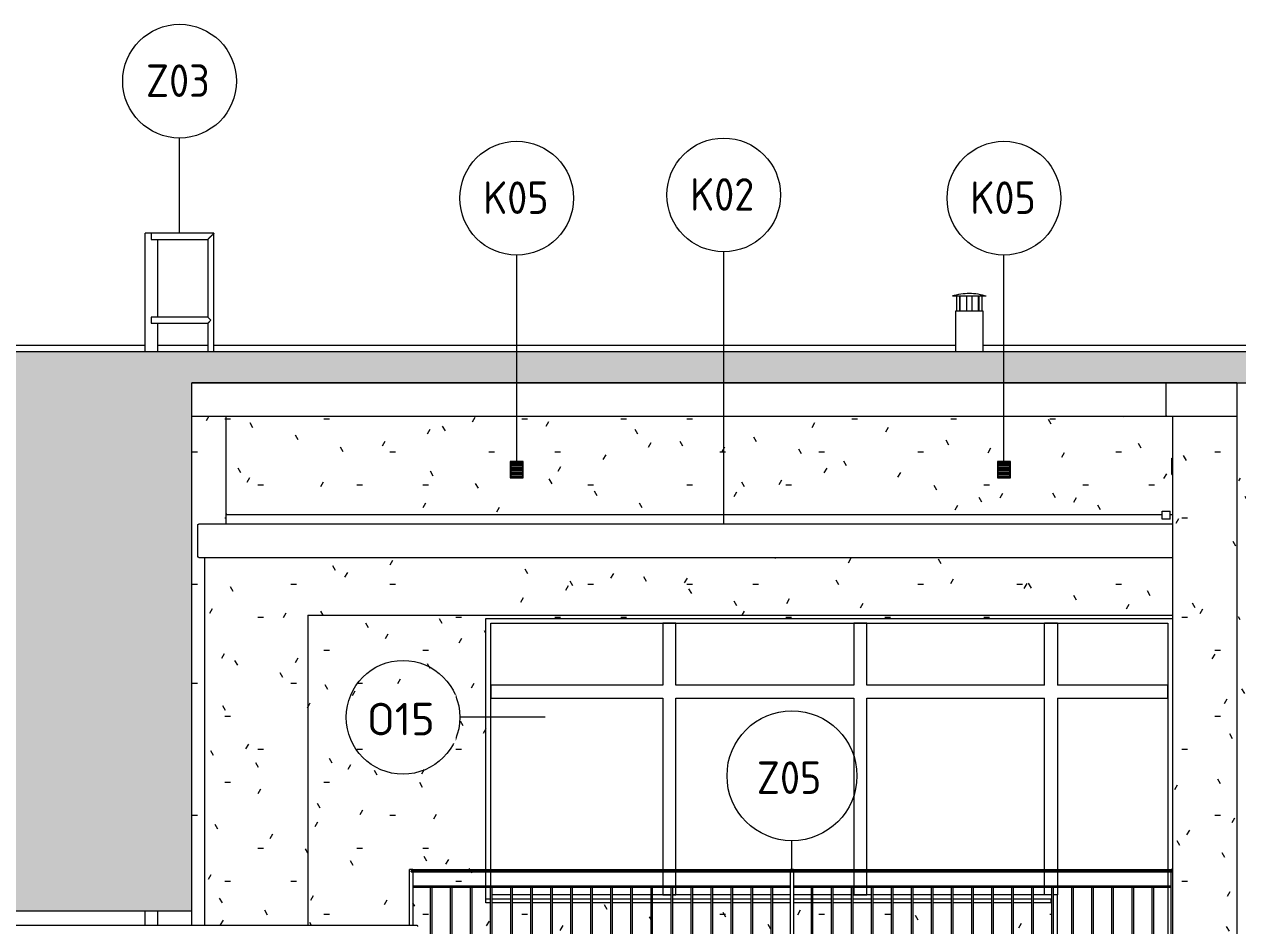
# Model space of a CAD drawing. Header units: millimetres. Extents: x -17526 to 472153, y -45352 to 20466.
# Drawn here: x 374697 to 382169, y 6229 to 11776 of the extents above; entities that cross this region are included whole.
import ezdxf

# ---------------------------------------------------------------- set-up
doc = ezdxf.new("R2010")
doc.units = ezdxf.units.MM
for name, color, linetype, lineweight in [('A-DETL-GENF', 92, 'Continuous', 9), ('A-DETL-THIN', 151, 'Continuous', 9), ('A-FLOR', 192, 'Continuous', 9), ('A-FLOR-HRAL', 11, 'Continuous', 9), ('A-FLOR-HRAL-IDEN', 2, 'Continuous', 9), ('A-GENM', 13, 'Continuous', 9), ('A-GLAZ', 151, 'Continuous', 9), ('A-GLAZ-IDEN', 152, 'Continuous', 9), ('A-ROOF-IDEN', 132, 'Continuous', 9), ('A-ROOF-OTLN', 132, 'Continuous', 9), ('A-WALL', 113, 'Continuous', 9), ('A-WALL-PATT', 111, 'Continuous', 9), ('E-POWR-CNDT', 130, 'Continuous', 9), ('M-EQPM', 50, 'Continuous', 9), ('M-EQPM-IDEN', 50, 'Continuous', 9), ('M-HVAC-CDFF', 50, 'Continuous', 9), ('Q-SPCQ', 91, 'Continuous', 9), ('Q-SPCQ-IDEN', 132, 'Continuous', 9)]:
    doc.layers.add(name, color=color, linetype=linetype, lineweight=lineweight)
doc.styles.add('ISOCPEUR', font='isocpeur.ttf', dxfattribs={"width": 0.9, "height": 200})
doc.styles.add('ISOCPEUR_2', font='isocpeur.ttf', dxfattribs={"height": 200})
pattern_1 = [(0, (337933.75, 0), (812.8, 203.2), [33.528, -576.072, 33.528, -576.072, -3251.2]), (0, (337933.75, 0), (812.8, 203.2), [-1219.2, 33.528, -1185.672, 33.528, -576.072, -1422.4]), (0, (337933.75, 0), (812.8, 203.2), [-3048, 33.528, -372.872, 33.528, -982.472]), (120, (338238.55, 101.6), (-582.3764, 602.30545), [33.528, -576.072, 33.528, -3827.272]), (120, (338238.55, 101.6), (-582.3764, 602.30545), [-643.128, -576.072, 33.528, -1185.672, -2032]), (120, (338238.55, 101.6), (-582.3764, 602.30545), [-2438.4, 33.528, -576.072, 33.528, -1388.872]), (120, (338238.55, 101.6), (-582.3764, 602.30545), [-3081.528, -372.872, 33.528, -982.472]), (240, (338340.15, 508), (-230.4236, -805.50545), [33.528, -576.072, 33.528, -576.072, -3251.2]), (240, (338340.15, 508), (-230.4236, -805.50545), [-1219.2, 33.528, -1185.672, 33.528, -576.072, -1422.4]), (240, (338340.15, 508), (-230.4236, -805.50545), [-3048, 33.528, -372.872, 33.528, -982.472])]

# ---------------------------------------------------------------- blocks, each defined once
blk = doc.blocks.new('OKNO_4k_nadsvetlik_dveře - OKNO_4k_nadsvetlik_dveře_4330 x 1830-1978427-J-Nový')
at = {"layer": 'A-GLAZ', "color": 11}
for p, q in [((18194.5, 6572.4), (18194.5, 8090)), ((18194.5, 8090), (22364.5, 8090)), ((19254.5, 8090), (19254.5, 7710)), ((19334.5, 8090), (19254.5, 8090)), ((19334.5, 7710), (19334.5, 8090)), ((20429.5, 8090), (20429.5, 7710)), ((20509.5, 8090), (20429.5, 8090)), ((20509.5, 7710), (20509.5, 8090)), ((21604.5, 7710), (21604.5, 8090)), ((21684.5, 8090), (21604.5, 8090)), ((21684.5, 8090), (21684.5, 7710)), ((22364.5, 8090), (22364.5, 6572.5)), ((19254.5, 7710), (18194.5, 7710)), ((18194.5, 7710), (18194.5, 7630)), ((20429.5, 7710), (19334.5, 7710)), ((21604.5, 7710), (20509.5, 7710)), ((22364.5, 7710), (21684.5, 7710)), ((22364.5, 7630), (22364.5, 7710)), ((18194.5, 7630), (19254.5, 7630)), ((19254.5, 7630), (19254.5, 6572.5)), ((19334.5, 6572.5), (19334.5, 7630)), ((19334.5, 7630), (20429.5, 7630)), ((20429.5, 7630), (20429.5, 6572.5)), ((20509.5, 6572.5), (20509.5, 7630)), ((20509.5, 7630), (21604.5, 7630)), ((21604.5, 6572.5), (21604.5, 7630)), ((21684.5, 7630), (21684.5, 6572.5)), ((21684.5, 7630), (22364.5, 7630)), ((18194.5, 6475), (18194.5, 6560)), ((19254.5, 6560), (19254.5, 6475)), ((19334.5, 6475), (19334.5, 6560)), ((20429.5, 6560), (20429.5, 6475)), ((20509.5, 6475), (20509.5, 6560)), ((21604.5, 6475), (21604.5, 6560)), ((21684.5, 6560), (21684.5, 6475)), ((22364.5, 6560), (22364.5, 6475)), ((19254.5, 6467), (19254.5, 6420)), ((19334.5, 6420), (19334.5, 6467)), ((20429.5, 6467), (20429.5, 6420)), ((20509.5, 6420), (20509.5, 6467)), ((21604.5, 6420), (21604.5, 6467)), ((21684.5, 6467), (21684.5, 6420)), ((22364.5, 6467), (22364.5, 5625)), ((18317.6, 6420), (18202.1, 6420)), ((18441, 6420), (18325.6, 6420)), ((18564.4, 6420), (18449, 6420)), ((18687.8, 6420), (18572.4, 6420)), ((18811.2, 6420), (18695.8, 6420)), ((18934.7, 6420), (18819.2, 6420)), ((19058.1, 6420), (18942.7, 6420)), ((19181.5, 6420), (19066.1, 6420)), ((19304.9, 6420), (19189.5, 6420)), ((19254.5, 6420), (19304.9, 6420)), ((19428.4, 6420), (19312.9, 6420)), ((19312.9, 6420), (19334.5, 6420)), ((19551.8, 6420), (19436.4, 6420)), ((19675.2, 6420), (19559.8, 6420)), ((19798.6, 6420), (19683.2, 6420)), ((19922, 6420), (19806.6, 6420)), ((20039.5, 6420), (19930, 6420)), ((20168.9, 6420), (20059.5, 6420)), ((20292.3, 6420), (20176.9, 6420)), ((20415.7, 6420), (20300.3, 6420)), ((20539.2, 6420), (20423.7, 6420)), ((20429.5, 6420), (20509.5, 6420)), ((20662.6, 6420), (20547.2, 6420)), ((20786, 6420), (20670.6, 6420)), ((20909.4, 6420), (20794, 6420)), ((21032.8, 6420), (20917.4, 6420)), ((21156.3, 6420), (21040.8, 6420)), ((21279.7, 6420), (21164.3, 6420)), ((21403.1, 6420), (21287.7, 6420)), ((21526.5, 6420), (21411.1, 6420)), ((21650, 6420), (21534.5, 6420)), ((21650, 6420), (21604.5, 6420)), ((21684.5, 6420), (21658, 6420)), ((21684.5, 6420), (21658, 6420)), ((21684.5, 5625), (21684.5, 6420))]:
    blk.add_line(p, q, dxfattribs=at)
blk = doc.blocks.new('parapet_ext 2 - parapet_ext-1593307-J-Nový')
at = {"layer": 'A-GENM', "color": 11}
for p, q in [((18164.5, 6370), (18164.5, 6392)), ((18194.1, 6392), (18164.5, 6392)), ((18194.1, 6370), (18164.5, 6370)), ((18317.6, 6392), (18202.1, 6392)), ((18317.6, 6370), (18202.1, 6370)), ((18441, 6392), (18325.6, 6392)), ((18441, 6370), (18325.6, 6370)), ((18564.4, 6392), (18449, 6392)), ((18564.4, 6370), (18449, 6370)), ((18687.8, 6392), (18572.4, 6392)), ((18687.8, 6370), (18572.4, 6370)), ((18811.2, 6392), (18695.8, 6392)), ((18811.2, 6370), (18695.8, 6370)), ((18934.7, 6392), (18819.2, 6392)), ((18934.7, 6370), (18819.2, 6370)), ((19058.1, 6392), (18942.7, 6392)), ((19058.1, 6370), (18942.7, 6370)), ((19181.5, 6392), (19066.1, 6392)), ((19181.5, 6370), (19066.1, 6370)), ((19304.9, 6392), (19189.5, 6392)), ((19304.9, 6370), (19189.5, 6370)), ((19428.4, 6392), (19312.9, 6392)), ((19428.4, 6370), (19312.9, 6370)), ((19551.8, 6392), (19436.4, 6392)), ((19551.8, 6370), (19436.4, 6370)), ((19675.2, 6392), (19559.8, 6392)), ((19675.2, 6370), (19559.8, 6370)), ((19798.6, 6392), (19683.2, 6392)), ((19798.6, 6370), (19683.2, 6370)), ((19922, 6392), (19806.6, 6392)), ((19922, 6370), (19806.6, 6370)), ((20039.5, 6392), (19930, 6392)), ((20039.5, 6370), (19930, 6370)), ((20168.9, 6392), (20059.5, 6392)), ((20168.9, 6370), (20059.5, 6370)), ((20292.3, 6392), (20176.9, 6392)), ((20292.3, 6370), (20176.9, 6370)), ((20415.7, 6392), (20300.3, 6392)), ((20415.7, 6370), (20300.3, 6370)), ((20539.2, 6392), (20423.7, 6392)), ((20539.2, 6370), (20423.7, 6370)), ((20662.6, 6392), (20547.2, 6392)), ((20662.6, 6370), (20547.2, 6370)), ((20786, 6392), (20670.6, 6392)), ((20786, 6370), (20670.6, 6370)), ((20909.4, 6392), (20794, 6392)), ((20909.4, 6370), (20794, 6370)), ((21032.8, 6392), (20917.4, 6392)), ((21032.8, 6370), (20917.4, 6370)), ((21156.3, 6392), (21040.8, 6392)), ((21156.3, 6370), (21040.8, 6370)), ((21279.7, 6392), (21164.3, 6392)), ((21279.7, 6370), (21164.3, 6370)), ((21403.1, 6392), (21287.7, 6392)), ((21403.1, 6370), (21287.7, 6370)), ((21526.5, 6392), (21411.1, 6392)), ((21526.5, 6370), (21411.1, 6370)), ((21644.5, 6392), (21534.5, 6392)), ((21644.5, 6370), (21534.5, 6370)), ((21644.5, 6392), (21644.5, 6370))]:
    blk.add_line(p, q, dxfattribs=at)
blk = doc.blocks.new('Zábradlí - 8mm-1435479-J-Nový')
at = {"layer": 'A-FLOR-HRAL'}
for p, q in [((65788, 5062), (65788, 4220)), ((65796, 4220), (65796, 5062))]:
    blk.add_line(p, q, dxfattribs=at)
blk = doc.blocks.new('Zábradlí - 20 x 50mm-1435477-J-Nový')
at = {"layer": 'A-FLOR-HRAL'}
for p, q in [((63903, 5170), (63903, 3970)), ((63903, 5170), (63923, 5170)), ((63923, 3970), (63923, 5170)), ((63923, 3970), (63903, 3970))]:
    blk.add_line(p, q, dxfattribs=at)
blk = doc.blocks.new('Zábradlí - 20 x 50mm-V224-J-Nový')
at = {"layer": 'A-FLOR-HRAL'}
for p, q in [((17714.5, 6575), (17694.5, 6575)), ((17694.5, 6229.6), (17694.5, 6575)), ((17714.5, 6575), (17714.5, 6229.6)), ((17714.5, 6025.8), (17714.5, 5375)), ((17704.5, 5375), (17714.5, 5375))]:
    blk.add_line(p, q, dxfattribs=at)
blk = doc.blocks.new('Zábradlí - 20 x 50mm-V225-J-Nový')
at = {"layer": 'A-FLOR-HRAL'}
for p, q in [((22394.5, 6575), (22384.5, 6575)), ((22384.5, 5375), (22384.5, 6575)), ((22384.5, 5375), (22394.5, 5375))]:
    blk.add_line(p, q, dxfattribs=at)
blk = doc.blocks.new('Zábradlí - Zábradlí-1250062-J-Nový')
at = {"layer": 'A-FLOR-HRAL'}
for p, q in [((22394.5, 6572.5), (17704.5, 6572.5)), ((17704.5, 6560), (17704.5, 6567.5)), ((17704.5, 6567.5), (22394.5, 6567.5)), ((17704.5, 6560), (22394.5, 6560)), ((17714.5, 6475), (20039.5, 6475)), ((17714.5, 6467), (20039.5, 6467)), ((20059.5, 6475), (22384.5, 6475)), ((20059.5, 6467), (22384.5, 6467)), ((20039.5, 5625), (17714.5, 5625)), ((17714.5, 5617), (20039.5, 5617)), ((22384.5, 5625), (20059.5, 5625)), ((20059.5, 5617), (22384.5, 5617))]:
    blk.add_line(p, q, dxfattribs=at)
for name in ['Zábradlí - 20 x 50mm-V224-J-Nový', 'Zábradlí - 20 x 50mm-V225-J-Nový']:
    blk.add_blockref(name, (0, 0))
at = {"extrusion": (0, 0, -1), "zscale": -1}
for name, p in [('Zábradlí - 20 x 50mm-1435477-J-Nový', (-83962.5, 1405)), ('Zábradlí - 8mm-1435479-J-Nový', (-83619.9, 1405)), ('Zábradlí - 8mm-1435479-J-Nový', (-83743.3, 1405)), ('Zábradlí - 8mm-1435479-J-Nový', (-83866.7, 1405)), ('Zábradlí - 8mm-1435479-J-Nový', (-83990.1, 1405)), ('Zábradlí - 8mm-1435479-J-Nový', (-84113.6, 1405)), ('Zábradlí - 8mm-1435479-J-Nový', (-84237, 1405)), ('Zábradlí - 8mm-1435479-J-Nový', (-84360.4, 1405)), ('Zábradlí - 8mm-1435479-J-Nový', (-84483.8, 1405)), ('Zábradlí - 8mm-1435479-J-Nový', (-84607.2, 1405)), ('Zábradlí - 8mm-1435479-J-Nový', (-84730.7, 1405)), ('Zábradlí - 8mm-1435479-J-Nový', (-84854.1, 1405)), ('Zábradlí - 8mm-1435479-J-Nový', (-84977.5, 1405)), ('Zábradlí - 8mm-1435479-J-Nový', (-85100.9, 1405)), ('Zábradlí - 8mm-1435479-J-Nový', (-85224.4, 1405)), ('Zábradlí - 8mm-1435479-J-Nový', (-85347.8, 1405)), ('Zábradlí - 8mm-1435479-J-Nový', (-85471.2, 1405)), ('Zábradlí - 8mm-1435479-J-Nový', (-85594.6, 1405)), ('Zábradlí - 8mm-1435479-J-Nový', (-85718, 1405)), ('Zábradlí - 8mm-1435479-J-Nový', (-85964.9, 1405)), ('Zábradlí - 8mm-1435479-J-Nový', (-86088.3, 1405)), ('Zábradlí - 8mm-1435479-J-Nový', (-86211.7, 1405)), ('Zábradlí - 8mm-1435479-J-Nový', (-86335.1, 1405)), ('Zábradlí - 8mm-1435479-J-Nový', (-86458.6, 1405)), ('Zábradlí - 8mm-1435479-J-Nový', (-86582, 1405)), ('Zábradlí - 8mm-1435479-J-Nový', (-86705.4, 1405)), ('Zábradlí - 8mm-1435479-J-Nový', (-86828.8, 1405)), ('Zábradlí - 8mm-1435479-J-Nový', (-86952.3, 1405)), ('Zábradlí - 8mm-1435479-J-Nový', (-87075.7, 1405)), ('Zábradlí - 8mm-1435479-J-Nový', (-87199.1, 1405)), ('Zábradlí - 8mm-1435479-J-Nový', (-87322.5, 1405)), ('Zábradlí - 8mm-1435479-J-Nový', (-87445.9, 1405)), ('Zábradlí - 8mm-1435479-J-Nový', (-87569.4, 1405)), ('Zábradlí - 8mm-1435479-J-Nový', (-87692.8, 1405)), ('Zábradlí - 8mm-1435479-J-Nový', (-87816.2, 1405)), ('Zábradlí - 8mm-1435479-J-Nový', (-87939.6, 1405)), ('Zábradlí - 8mm-1435479-J-Nový', (-88063.1, 1405))]:
    blk.add_blockref(name, p, dxfattribs=at)
blk = doc.blocks.new('DPS_vetrání_nová - Typ 1-V227-J-Nový')
at = {"layer": 'M-EQPM', "color": 11}
for p, q in [((77226.6, 7686), (77226.6, 7786)), ((77226.6, 7786), (77231.6, 7786)), ((77226.6, 7686), (77231.6, 7686))]:
    blk.add_line(p, q, dxfattribs=at)
blk = doc.blocks.new('DPS_vetrání_nová - Typ 1-V234-J-Nový')
at = {"layer": 'M-EQPM', "color": 11}
for p, q in [((18314.5, 9086), (18314.5, 8986)), ((18394.5, 9086), (18314.5, 9086)), ((18319.5, 8991), (18319.5, 9081)), ((18319.5, 9081), (18389.5, 9081)), ((18319.5, 9076), (18389.5, 9076)), ((18319.5, 9067.1), (18389.5, 9067.1)), ((18319.5, 9058.2), (18389.5, 9058.2)), ((18319.5, 9049.3), (18389.5, 9049.3)), ((18389.5, 9081), (18389.5, 8991)), ((18394.5, 8986), (18394.5, 9086)), ((18314.5, 8986), (18394.5, 8986)), ((18319.5, 9040.4), (18389.5, 9040.4)), ((18319.5, 9031.6), (18389.5, 9031.6)), ((18319.5, 9022.7), (18389.5, 9022.7)), ((18319.5, 9013.8), (18389.5, 9013.8)), ((18319.5, 9004.9), (18389.5, 9004.9)), ((18319.5, 8996), (18389.5, 8996)), ((18389.5, 8991), (18319.5, 8991))]:
    blk.add_line(p, q, dxfattribs=at)
blk = doc.blocks.new('Žebřík - DPS_Žebřík ocelový střešní - Z03-2225721-J-Nový')
at = {"layer": 'Q-SPCQ', "color": 11}
for p, q in [((16066.4, 9760), (16066.4, 10490)), ((16104.5, 10490), (16066.4, 10490)), ((16490.2, 10490), (16104.5, 10490)), ((16104.5, 10490), (16104.5, 10451.9)), ((16490.2, 9760), (16490.2, 10490)), ((16104.5, 10451.9), (16452.1, 10451.9)), ((16142.6, 10451.9), (16142.6, 9974)), ((16452.1, 10451.9), (16452.1, 9974)), ((16452.1, 9974), (16104.5, 9974)), ((16104.5, 9974), (16104.5, 9955)), ((16104.5, 9955), (16104.5, 9936)), ((16104.5, 9936), (16452.1, 9936)), ((16142.6, 9936), (16142.6, 9760)), ((16452.1, 9936), (16452.1, 9760)), ((16066.4, 6229.6), (16066.4, 6320)), ((16142.6, 6320), (16142.6, 6229.6))]:
    blk.add_line(p, q, dxfattribs=at)
for points, knots in [([(16490.2, 10490), (16490.2, 10490), (16489.9, 10489.7), (16488.8, 10488.6), (16487.7, 10487.5), (16486.5, 10486.3), (16485.5, 10485.3), (16484.4, 10484.1), (16482.8, 10482.6), (16481.1, 10480.8), (16479.6, 10479.4), (16478.5, 10478.2), (16477.3, 10477.1), (16476.1, 10475.9), (16474.9, 10474.7), (16473.6, 10473.4), (16472.4, 10472.2), (16471.2, 10470.9), (16469.9, 10469.7), (16468.7, 10468.5), (16467.4, 10467.2), (16466.2, 10466), (16465, 10464.8), (16463.9, 10463.7), (16462.7, 10462.5), (16461.6, 10461.4), (16460.6, 10460.4), (16459.2, 10459), (16458, 10457.8), (16456.8, 10456.6), (16455.8, 10455.6), (16454.6, 10454.4), (16453.5, 10453.3), (16452.4, 10452.2), (16452.1, 10451.9), (16452.1, 10451.9)], [0, 0, 0, 0, 0.083333, 0.125, 0.166667, 0.208333, 0.229167, 0.25, 0.291667, 0.333333, 0.354167, 0.375, 0.395833, 0.416667, 0.4375, 0.458333, 0.479167, 0.5, 0.520833, 0.541667, 0.5625, 0.583333, 0.604167, 0.625, 0.645833, 0.666667, 0.6875, 0.708333, 0.75, 0.770833, 0.791667, 0.833333, 0.875, 0.916667, 1, 1, 1, 1]), ([(16471.2, 9955), (16469.9, 9956.2), (16467.5, 9958.7), (16464.5, 9961.7), (16462.5, 9963.7), (16461.3, 9964.8), (16460.5, 9965.7), (16459.7, 9966.5), (16458.9, 9967.3), (16458.1, 9968.1), (16457.3, 9968.8), (16456.6, 9969.5), (16455.9, 9970.2), (16455.3, 9970.9), (16454.7, 9971.5), (16454.1, 9972.1), (16453.6, 9972.6), (16453.2, 9973), (16452.8, 9973.4), (16452.5, 9973.7), (16452.2, 9974), (16452.1, 9974), (16452.1, 9974)], [0, 0, 0, 0, 0.142857, 0.285714, 0.357143, 0.392857, 0.428571, 0.464286, 0.5, 0.535714, 0.571429, 0.607143, 0.642857, 0.678571, 0.714286, 0.75, 0.785714, 0.821429, 0.857143, 0.892857, 0.928571, 1, 1, 1, 1]), ([(16452.1, 9936), (16452.1, 9936), (16452.2, 9936), (16452.5, 9936.3), (16452.8, 9936.6), (16453.2, 9937), (16453.6, 9937.4), (16454.1, 9937.9), (16454.7, 9938.5), (16455.3, 9939.1), (16455.9, 9939.8), (16456.6, 9940.5), (16457.3, 9941.2), (16458.1, 9941.9), (16459.1, 9943), (16460.2, 9944), (16461.3, 9945.2), (16462.5, 9946.3), (16464.5, 9948.3), (16467.5, 9951.3), (16469.9, 9953.8), (16471.2, 9955)], [0, 0, 0, 0, 0.071429, 0.107143, 0.142857, 0.178571, 0.214286, 0.25, 0.285714, 0.321429, 0.357143, 0.392857, 0.428571, 0.464286, 0.5, 0.571429, 0.607143, 0.642857, 0.714286, 0.857143, 1, 1, 1, 1])]:
    blk.add_open_spline(points, degree=3, knots=knots, dxfattribs=at)
blk = doc.blocks.new('Komín3 - Komín3-1950367-J-Nový')
at = {"layer": 'M-HVAC-CDFF'}
for p, q in [((21037.7, 10104.3), (21245.4, 10104.3)), ((21065.3, 10010), (21065.3, 10104.3)), ((21080.3, 10104.3), (21080.3, 10010)), ((21084.6, 10010), (21084.6, 10104.3)), ((21126.5, 10010), (21126.5, 10104.3)), ((21156.5, 10104.3), (21156.5, 10010)), ((21198.4, 10010), (21198.4, 10104.3)), ((21202.8, 10010), (21202.8, 10104.3)), ((21217.8, 10104.3), (21217.8, 10010)), ((21056.5, 10010), (21056.5, 9760)), ((21226.5, 10010), (21056.5, 10010)), ((21226.5, 9760), (21226.5, 10010))]:
    blk.add_line(p, q, dxfattribs=at)
at = {"layer": 'M-HVAC-CDFF', "flags": 128}
for points in [[(21037.7, 10104.3), (21050.4, 10108.2), (21063.3, 10111.6), (21076.4, 10114.5), (21089.5, 10116.8), (21102.7, 10118.6), (21116, 10119.9), (21129.3, 10120.7), (21141.5, 10120.9)], [(21141.5, 10120.9), (21154.9, 10120.6), (21168.2, 10119.8), (21181.5, 10118.5), (21194.7, 10116.6), (21207.8, 10114.2), (21220.9, 10111.3), (21233.8, 10107.9), (21245.4, 10104.3)]]:
    blk.add_lwpolyline(points, dxfattribs=at)
blk = doc.blocks.new('BP_ZÁSTUPNÝ PRVEK - BP_ZÁSTUPNÝ PRVEK - OV4-V243-J-Nový')
at = {"layer": 'A-GENM', "color": 11}
for p, q in [((41744.1, 8550), (41794.1, 8550)), ((41744.1, 8500), (41744.1, 8550)), ((41794.1, 8500), (41794.1, 8550)), ((41794.1, 8500), (41744.1, 8500))]:
    blk.add_line(p, q, dxfattribs=at)
blk = doc.blocks.new('Popiska mechanické zařízení - Popiska okna_Bublina-1428144-J-Nový')
at = {"layer": 'M-EQPM-IDEN'}
blk.add_circle((55389.6, 9406), 350, dxfattribs=at)
blk = doc.blocks.new('Popis parapetu1 - Záchytný systém-1408882-J-Nový')
at = {"layer": 'A-FLOR-HRAL-IDEN'}
blk.add_circle((20049.5, 7151.9), 400, dxfattribs=at)
blk = doc.blocks.new('Popiska speciální vybavení - Popiska okna_Bublina-1426311-J-Nový')
at = {"layer": 'Q-SPCQ-IDEN'}
blk.add_circle((53207.2, 10648.8), 350, dxfattribs=at)
blk = doc.blocks.new('Popiska zakončení střešního pláště - Popiska okna_Bublina-1463073-J-Nový')
at = {"layer": 'A-ROOF-IDEN'}
blk.add_circle((74230.7, 10540), 350, dxfattribs=at)
blk = doc.blocks.new('Popisek okna_oznaceni - Popisek okna_oznaceni-1865439-J-Nový')
at = {"layer": 'A-GLAZ-IDEN'}
blk.add_circle((17654.5, 7511.7), 350, dxfattribs=at)

msp = doc.modelspace()

# ---------------------------------------------------------------- hatches: boundary and pattern name
at = {"layer": 'A-DETL-GENF'}
msp.add_hatch(color=9, dxfattribs=at).paths.add_polyline_path([(369961.6, 6320), (375729, 6320), (375729, 9570), (388763, 9570), (388763, 9760), (369961.6, 9760), (369961.6, 6405.2)])
at = {"layer": 'A-WALL-PATT'}
h = msp.add_hatch(dxfattribs=at)
h.set_pattern_fill('FP_135', color=11, style=0, pattern_type=2)
h.set_pattern_definition(pattern_1)
h.paths.add_polyline_path([(375737.1, 6229.8), (375807, 6229.8), (375807, 8495.6), (375768, 8496.4), (375765.8, 8498.6), (375765, 8501.6), (375765.8, 8696.8), (375768, 8699), (375771.5, 8699.8), (375937, 8699.8), (375937, 9365.6), (375729, 9365.6), (375729, 6229.8)])
h = msp.add_hatch(dxfattribs=at)
h.set_pattern_fill('FP_135', color=11, style=0, pattern_type=2)
h.set_pattern_definition(pattern_1)
h.paths.add_polyline_path([(377109, 5320), (377109, 5530), (379414, 5530), (379414, 5617), (377089, 5617), (377089, 5375), (377079, 5375), (377079, 5320), (377099.3, 5320)])
h.paths.add_polyline_path([(381761.5, 5320), (381769, 5320), (381769, 5375), (381761.5, 5375), (381761.5, 5322.2)])
h.paths.add_polyline_path([(380161.6, 5530), (381759, 5530), (381759, 5540), (381029, 5540), (381029, 5617), (379434, 5617), (379434, 5530), (379942.9, 5530)])
h.paths.add_polyline_path([(380530.8, 5625), (380530.8, 6370), (380415.4, 6370), (380415.4, 5625)])
h.paths.add_polyline_path([(380380.4, 5625), (380407.4, 5625), (380407.4, 6370), (380292, 6370), (380292, 5625)])
h.paths.add_polyline_path([(379921.7, 5625), (380037.1, 5625), (380037.1, 6370), (379921.7, 6370), (379921.7, 5809.7)])
h.paths.add_polyline_path([(379798.3, 5625), (379913.7, 5625), (379913.7, 6370), (379798.3, 6370), (379798.3, 5839.8)])
h.paths.add_polyline_path([(379674.9, 5625), (379790.3, 5625), (379790.3, 6370), (379674.9, 6370), (379674.9, 5869.8)])
h.paths.add_polyline_path([(379551.4, 5625), (379666.9, 5625), (379666.9, 6370), (379551.4, 6370), (379551.4, 5899.9)])
h.paths.add_polyline_path([(379505.4, 5625), (379543.4, 5625), (379543.4, 6370), (379434, 6370), (379434, 5625)])
h.paths.add_polyline_path([(380538.8, 5625), (380654.2, 5625), (380654.2, 6370), (380538.8, 6370), (380538.8, 5659.4)])
h.paths.add_polyline_path([(380662.2, 5625), (380777.7, 5625), (380777.7, 6370), (380662.2, 6370), (380662.2, 5629.3)])
h.paths.add_polyline_path([(377700.1, 5625), (377815.5, 5625), (377815.5, 6370), (377700.1, 6370), (377700.1, 6106.2)])
h.paths.add_polyline_path([(377576.7, 5625), (377692.1, 5625), (377692.1, 6370), (377576.7, 6370), (377576.7, 6106.2)])
h.paths.add_polyline_path([(377453.3, 5625), (377568.7, 5625), (377568.7, 6370), (377539, 6370), (377539, 6467), (377453.3, 6467), (377453.3, 6106.2)])
h.paths.add_polyline_path([(377329.8, 5625), (377445.3, 5625), (377445.3, 6467), (377329.8, 6467), (377329.8, 6054.9)])
h.paths.add_polyline_path([(377318.1, 5625), (377321.8, 5625), (377321.8, 6467), (377206.4, 6467), (377206.4, 5625)])
h.paths.add_polyline_path([(380284, 5625), (380284, 6370), (380168.6, 6370), (380168.6, 5625)])
h.paths.add_polyline_path([(380785.7, 5625), (380901.1, 5625), (380901.1, 6370), (380785.7, 6370), (380785.7, 5657.8)])
h.paths.add_polyline_path([(378070.4, 5625), (378185.8, 5625), (378185.8, 6370), (378070.4, 6370), (378070.4, 6106.2)])
h.paths.add_polyline_path([(377947, 5625), (378062.4, 5625), (378062.4, 6370), (377947, 6370), (377947, 6106.2)])
h.paths.add_polyline_path([(377823.5, 5625), (377939, 5625), (377939, 6370), (377823.5, 6370), (377823.5, 6106.2)])
h.paths.add_polyline_path([(377109, 5625), (377198.4, 5625), (377198.4, 6467), (377089, 6467), (377089, 6229.8), (377118, 6229), (377120.2, 6226.8), (377121, 6223.8), (377120.2, 6028.6), (377118, 6026.4), (377114.3, 6025.6), (377089, 6025.6), (377089, 5625)])
h.paths.add_polyline_path([(379414, 5625), (379414, 6370), (379304.6, 6370), (379304.6, 5625)])
h.paths.add_polyline_path([(379181.2, 5625), (379296.6, 5625), (379296.6, 6370), (379181.2, 6370), (379181.2, 5657.8)])
h.paths.add_polyline_path([(379067.9, 5625), (379173.2, 5625), (379173.2, 6370), (379057.8, 6370), (379057.8, 5625)])
h.paths.add_polyline_path([(380909.1, 5625), (381024.5, 5625), (381024.5, 6390), (381019, 6390), (381019, 6370), (380909.1, 6370), (380909.1, 5657.8)])
h.paths.add_polyline_path([(380160.6, 5625), (380160.6, 6370), (380045.1, 6370), (380045.1, 5625)])
h.paths.add_polyline_path([(378926.3, 5625), (378926.3, 6370), (378810.9, 6370), (378810.9, 5625), (378849.2, 5625)])
h.paths.add_polyline_path([(379049.8, 5625), (379049.8, 6370), (378934.3, 6370), (378934.3, 5625)])
h.paths.add_polyline_path([(378679.5, 5625), (378679.5, 6370), (378564.1, 6370), (378564.1, 5625), (378630.5, 5625)])
h.paths.add_polyline_path([(378802.9, 5625), (378802.9, 6370), (378687.5, 6370), (378687.5, 5625)])
h.paths.add_polyline_path([(378309.2, 5625), (378309.2, 6370), (378193.8, 6370), (378193.8, 5625)])
h.paths.add_polyline_path([(378440.6, 5625), (378556.1, 5625), (378556.1, 6370), (378440.6, 6370), (378440.6, 5807.3)])
h.paths.add_polyline_path([(378317.2, 5625), (378432.6, 5625), (378432.6, 6370), (378317.2, 6370), (378317.2, 5807.3)])
h.paths.add_polyline_path([(376443.1, 6229.8), (377069, 6229.8), (377069, 6575), (377089, 6575), (377089, 6572.5), (377539, 6572.5), (377539, 8120), (381769, 8120), (381769, 8140), (376442, 8140), (376442, 6229.8)])
h.paths.add_polyline_path([(377539, 6475), (377539, 6560), (377089, 6560), (377089, 6475), (377536.8, 6475)])
h.paths.add_polyline_path([(377318.1, 8760), (381703.7, 8760), (381703.7, 8780), (381753.7, 8780), (381753.7, 8760), (381769, 8760), (381769, 9006), (381764, 9006), (381764, 9106), (381769, 9106), (381769, 9365.6), (375937, 9365.6), (375937, 8760), (377099.3, 8760)])
h.paths.add_polyline_path([(380748.1, 8986), (380689, 8986), (380689, 9086), (380769, 9086), (380769, 8986), (380750.3, 8986)])
h.paths.add_polyline_path([(377723.3, 8986), (377689, 8986), (377689, 9086), (377769, 9086), (377769, 8986), (377755.5, 8986)])
h = msp.add_hatch(dxfattribs=at)
h.set_pattern_fill('FP_135', color=11, style=0, pattern_type=2)
h.set_pattern_definition(pattern_1)
h.paths.add_polyline_path([(381911.5, 5510), (381977, 5510), (381977, 9365.6), (381769, 9365.6), (381769, 5510)])
h = msp.add_hatch(dxfattribs=at)
h.set_pattern_fill('FP_135', color=11, style=0, pattern_type=2)
h.set_pattern_definition(pattern_1)
h.paths.add_polyline_path([(381977, 2130), (382164, 2130), (382164, 9365.6), (381977, 9365.6), (381977, 2219.4)])
h.paths.add_polyline_path([(387948.1, 2130), (387948.1, 3130), (385763.3, 3130), (385763.3, 4800), (387948.1, 4800), (387948.1, 6320), (385828.1, 6320), (385828.1, 8090), (387948.1, 8090), (387948.1, 8695.6), (387909.2, 8696.4), (387907, 8698.6), (387906.2, 8701.6), (387907, 8896.8), (387909.2, 8899), (387912.7, 8899.8), (388078.1, 8899.8), (388078.1, 9365.6), (382174, 9365.6), (382174, 2130), (387817.3, 2130)])
h.paths.add_polyline_path([(382773.3, 3130), (382773.3, 4800), (385073.3, 4800), (385073.3, 3130), (382786.4, 3130)])
h.paths.add_polyline_path([(384769.7, 4901.3), (384762.9, 4902.2), (384761, 4903.7), (384758.5, 4910.3), (384761, 4916.3), (384765, 4918.7), (384769.7, 4918.3), (384771.8, 4917.8), (384776, 4912.3), (384775.1, 4905.5)])
h.paths.add_polyline_path([(385073.3, 6320), (382838.2, 6320), (382838.2, 8090), (385138.2, 8090), (385137.3, 6320)])
h.paths.add_polyline_path([(386998.8, 9006), (386980, 9006), (386980, 9106), (387060, 9106), (387060, 9006), (387001, 9006)])
h.paths.add_polyline_path([(383998.8, 9006), (383980, 9006), (383980, 9106), (384060, 9106), (384059.6, 9006), (384001, 9006)])
h = msp.add_hatch(dxfattribs=at)
h.set_pattern_fill('FP_135', color=11, style=0, pattern_type=2)
h.set_pattern_definition(pattern_1)
h.paths.add_polyline_path([(375807, 6229.8), (376312, 6229.8), (376312, 8140), (381769, 8140), (381769, 8495.6), (375807, 8495.6), (375807, 6255.7)])
h = msp.add_hatch(dxfattribs=at)
h.set_pattern_fill('FP_135', color=11, style=0, pattern_type=2)
h.set_pattern_definition(pattern_1)
h.paths.add_polyline_path([(376312, 6229.8), (376442, 6229.8), (376442, 8140), (376312, 8140), (376312, 6255.7)])

# ---------------------------------------------------------------- linework, layer by layer
at = {"layer": 'A-DETL-THIN'}
for p, q in [((388763, 9760), (369961.6, 9760)), ((375729, 6320), (375729, 9570)), ((375729, 9570), (388763, 9570)), ((369961.6, 6320), (375729, 6320))]:
    msp.add_line(p, q, dxfattribs=at)
at = {"layer": 'A-FLOR'}
for p, q in [((375937, 8760), (381703.7, 8760)), ((375937, 8760), (375937, 8699.6)), ((381753.7, 8760), (381769, 8760))]:
    msp.add_line(p, q, dxfattribs=at)
at = {"layer": 'A-FLOR-HRAL-IDEN'}
msp.add_line((379424, 6575), (379424, 6751.9), dxfattribs=at)
at = {"layer": 'A-GLAZ-IDEN'}
msp.add_line((377903.4, 7511.7), (377379, 7511.7), dxfattribs=at)
at = {"layer": 'A-ROOF-IDEN'}
msp.add_line((379003.6, 8699.8), (379003.6, 10376), dxfattribs=at)
at = {"layer": 'A-ROOF-OTLN'}
for p, q in [((375440.9, 9799.8), (370194.5, 9799.8)), ((375826.8, 9799.8), (375517.1, 9799.8)), ((380431.1, 9799.8), (375864.5, 9799.8)), ((388906.9, 9799.8), (380601.1, 9799.8))]:
    msp.add_line(p, q, dxfattribs=at)
at = {"layer": 'A-ROOF-OTLN', "color": 11}
for p, q in [((382164.2, 9569.8), (375729, 9569.8)), ((381727.1, 9563.8), (381727.1, 9371.6)), ((375729, 9365.6), (382164.2, 9365.6)), ((375765, 8501.6), (375765, 8693.8)), ((381769, 8699.8), (375771, 8699.8)), ((375771, 8495.6), (381769, 8495.6)), ((377115, 6229.8), (357675.2, 6229.8))]:
    msp.add_line(p, q, dxfattribs=at)
for points, knots in [([(381733.1, 9569.8), (381732.9, 9569.8), (381732.7, 9569.8), (381732.3, 9569.8), (381731.9, 9569.7), (381731.5, 9569.6), (381731.1, 9569.5), (381730.8, 9569.4), (381730.4, 9569.2), (381730.1, 9569), (381729.7, 9568.8), (381729.3, 9568.5), (381728.9, 9568.2), (381728.5, 9567.8), (381728.2, 9567.4), (381727.8, 9566.9), (381727.5, 9566.1), (381727.2, 9565.2), (381727.1, 9564.4), (381727.1, 9563.8)], [-0.75, -0.75, -0.75, -0.75, -0.71875, -0.6875, -0.65625, -0.625, -0.59375, -0.5625, -0.53125, -0.5, -0.46875, -0.4375, -0.375, -0.34375, -0.3125, -0.25, -0.1875, -0.125, 0, 0, 0, 0]), ([(381727.1, 9371.6), (381727.1, 9371.1), (381727.2, 9370.3), (381727.5, 9369.3), (381727.8, 9368.6), (381728.3, 9368), (381728.7, 9367.5), (381729.1, 9367.1), (381729.4, 9366.9), (381729.7, 9366.6), (381730.1, 9366.4), (381730.4, 9366.2), (381730.8, 9366.1), (381731.1, 9365.9), (381731.5, 9365.8), (381731.9, 9365.7), (381732.3, 9365.7), (381732.7, 9365.6), (381732.9, 9365.6), (381733.1, 9365.6)], [-1, -1, -1, -1, -0.8888889, -0.8333333, -0.7777778, -0.7222222, -0.6666667, -0.6388889, -0.6111111, -0.5833333, -0.5555556, -0.5277778, -0.5, -0.4722222, -0.4444444, -0.4166667, -0.3888889, -0.3611111, -0.3333333, -0.3333333, -0.3333333, -0.3333333]), ([(375765, 8693.8), (375765, 8694.4), (375765.1, 8695.2), (375765.5, 8696.1), (375765.8, 8696.9), (375766.2, 8697.4), (375766.5, 8697.8), (375766.9, 8698.2), (375767.4, 8698.6), (375767.9, 8699), (375768.4, 8699.2), (375768.7, 8699.4), (375769.1, 8699.5), (375769.5, 8699.6), (375769.9, 8699.7), (375770.2, 8699.8), (375770.6, 8699.8), (375770.9, 8699.8), (375771, 8699.8)], [0, 0, 0, 0, 0.125, 0.1875, 0.25, 0.3125, 0.34375, 0.375, 0.4375, 0.5, 0.53125, 0.5625, 0.59375, 0.625, 0.65625, 0.6875, 0.71875, 0.75, 0.75, 0.75, 0.75]), ([(375771, 8495.6), (375770.9, 8495.6), (375770.6, 8495.6), (375770.2, 8495.7), (375769.9, 8495.7), (375769.5, 8495.8), (375769.1, 8495.9), (375768.7, 8496.1), (375768.4, 8496.2), (375768, 8496.4), (375767.7, 8496.6), (375767.3, 8496.9), (375766.9, 8497.3), (375766.5, 8497.7), (375766.2, 8498.1), (375765.8, 8498.6), (375765.5, 8499.3), (375765.1, 8500.3), (375765, 8501.1), (375765, 8501.6)], [0.3333333, 0.3333333, 0.3333333, 0.3333333, 0.3611111, 0.3888889, 0.4166667, 0.4444444, 0.4722222, 0.5, 0.5277778, 0.5555556, 0.5833333, 0.6111111, 0.6666667, 0.6944444, 0.7222222, 0.7777778, 0.8333333, 0.8888889, 1, 1, 1, 1]), ([(377121, 6223.8), (377121, 6224.4), (377120.9, 6225.2), (377120.5, 6226.1), (377120.2, 6226.9), (377119.8, 6227.4), (377119.5, 6227.8), (377119.1, 6228.2), (377118.6, 6228.6), (377118.1, 6229), (377117.6, 6229.2), (377117.3, 6229.4), (377116.9, 6229.5), (377116.5, 6229.6), (377116.2, 6229.7), (377115.8, 6229.8), (377115.4, 6229.8), (377115.1, 6229.8), (377115, 6229.8)], [0, 0, 0, 0, 0.125, 0.1875, 0.25, 0.3125, 0.34375, 0.375, 0.4375, 0.5, 0.53125, 0.5625, 0.59375, 0.625, 0.65625, 0.6875, 0.71875, 0.75, 0.75, 0.75, 0.75])]:
    msp.add_open_spline(points, degree=3, knots=knots, dxfattribs=at)
at = {"layer": 'A-WALL', "color": 11}
for p, q in [((375937, 9365.8), (375937, 8760)), ((381769, 2330), (381769, 9365.8)), ((375807, 8495.8), (375807, 6229.6)), ((376442, 8140), (381769, 8140)), ((376442, 8140), (376442, 6229.6)), ((377539, 6572.4), (377539, 8120)), ((377539, 8120), (381769, 8120)), ((377539, 6475), (377539, 6560)), ((377539, 6392), (377539, 6467)), ((381024.5, 6390), (381019, 6390)), ((375729, 6229.6), (375729, 6320))]:
    msp.add_line(p, q, dxfattribs=at)
at = {"layer": 'E-POWR-CNDT', "color": 11}
msp.add_line((382164, 9570), (382164, 1933), dxfattribs=at)
at = {"layer": 'M-EQPM-IDEN'}
for p, q in [((377729, 9086), (377729, 10356)), ((380729, 9086), (380729, 10356))]:
    msp.add_line(p, q, dxfattribs=at)
at = {"layer": 'Q-SPCQ-IDEN'}
msp.add_line((375652.8, 10490), (375652.8, 11076), dxfattribs=at)

# ---------------------------------------------------------------- block references
at = {"layer": 'A-FLOR-HRAL'}
msp.add_blockref('Zábradlí - Zábradlí-1250062-J-Nový', (359374.6, 0), dxfattribs=at)
at = {"layer": 'A-FLOR-HRAL-IDEN'}
msp.add_blockref('Popis parapetu1 - Záchytný systém-1408882-J-Nový', (359374.6, 0), dxfattribs=at)
at = {"layer": 'A-GENM', "color": 11}
for name, p in [('BP_ZÁSTUPNÝ PRVEK - BP_ZÁSTUPNÝ PRVEK - OV4-V243-J-Nový', (339959.6, 230)), ('parapet_ext 2 - parapet_ext-1593307-J-Nový', (359374.6, 0))]:
    msp.add_blockref(name, p, dxfattribs=at)
at = {"layer": 'A-GLAZ', "color": 11}
msp.add_blockref('OKNO_4k_nadsvetlik_dveře - OKNO_4k_nadsvetlik_dveře_4330 x 1830-1978427-J-Nový', (359374.6, 0), dxfattribs=at)
at = {"layer": 'A-GLAZ-IDEN'}
msp.add_blockref('Popisek okna_oznaceni - Popisek okna_oznaceni-1865439-J-Nový', (359374.6, 0), dxfattribs=at)
at = {"layer": 'A-ROOF-IDEN'}
msp.add_blockref('Popiska zakončení střešního pláště - Popiska okna_Bublina-1463073-J-Nový', (304773, 186), dxfattribs=at)
at = {"layer": 'M-EQPM', "color": 11}
for name, p in [('DPS_vetrání_nová - Typ 1-V234-J-Nový', (359374.6, 0)), ('DPS_vetrání_nová - Typ 1-V234-J-Nový', (362374.6, 0)), ('DPS_vetrání_nová - Typ 1-V227-J-Nový', (304537.4, 1320))]:
    msp.add_blockref(name, p, dxfattribs=at)
at = {"layer": 'M-EQPM-IDEN'}
for p in [(322339.4, 1300), (325339.4, 1300)]:
    msp.add_blockref('Popiska mechanické zařízení - Popiska okna_Bublina-1428144-J-Nový', p, dxfattribs=at)
at = {"layer": 'M-HVAC-CDFF'}
msp.add_blockref('Komín3 - Komín3-1950367-J-Nový', (359374.6, 0), dxfattribs=at)
at = {"layer": 'Q-SPCQ', "color": 11}
msp.add_blockref('Žebřík - DPS_Žebřík ocelový střešní - Z03-2225721-J-Nový', (359374.6, 0), dxfattribs=at)
at = {"layer": 'Q-SPCQ-IDEN'}
msp.add_blockref('Popiska speciální vybavení - Popiska okna_Bublina-1426311-J-Nový', (322445.6, 777.2), dxfattribs=at)

# ---------------------------------------------------------------- texts
at = {"layer": 'A-ROOF-IDEN', "insert": (378796.9, 10829.1), "char_height": 200, "width": 497.848, "attachment_point": 1, "style": 'ISOCPEUR'}
msp.add_mtext('K02', dxfattribs=at)
at = {"layer": 'M-EQPM-IDEN', "char_height": 200, "width": 497.848, "attachment_point": 1, "style": 'ISOCPEUR'}
for insert in [(377522.3, 10809.1), (380522.3, 10809.1)]:
    msp.add_mtext('K05', dxfattribs=dict(at, insert=insert))
at = {"layer": 'Q-SPCQ-IDEN', "insert": (375446.1, 11529.1), "char_height": 200, "width": 497.848, "attachment_point": 1, "style": 'ISOCPEUR'}
msp.add_mtext('Z03', dxfattribs=at)

# ---------------------------------------------------------------- next in the draw order: texts
at = {"layer": 'A-FLOR-HRAL-IDEN', "insert": (379207.9, 7240.3), "char_height": 200, "width": 497.848, "attachment_point": 1, "style": 'ISOCPEUR', "bg_fill": 3, "box_fill_scale": 1.25, "bg_fill_color": 256, "bg_fill_true_color": 13158600, "bg_fill_transparency": 0}
msp.add_mtext('Z05', dxfattribs=at)
at = {"layer": 'A-GLAZ-IDEN', "insert": (376806.5, 7600.8), "char_height": 200, "width": 497.046, "attachment_point": 1, "style": 'ISOCPEUR_2', "bg_fill": 3, "box_fill_scale": 1.25, "bg_fill_color": 256, "bg_fill_true_color": 13158600, "bg_fill_transparency": 0}
msp.add_mtext('O15', dxfattribs=at)

doc.saveas('drawing.dxf')
